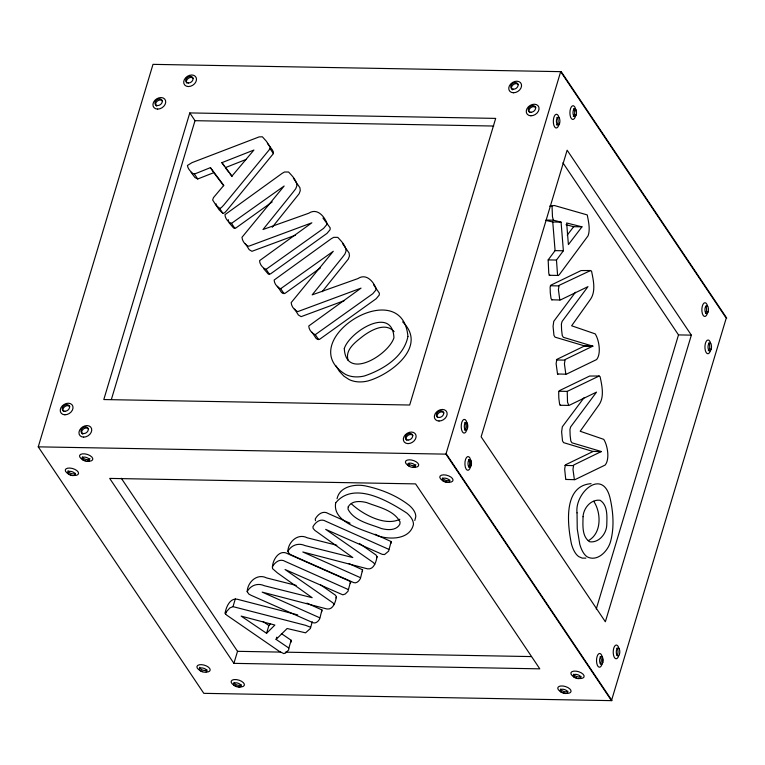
<?xml version="1.0" encoding="UTF-8"?>
<svg xmlns="http://www.w3.org/2000/svg" width="765" height="765" viewBox="0 0 765 765"><rect width="100%" height="100%" fill="white"/><g stroke="black" fill="none" stroke-linecap="round" stroke-linejoin="round"><path stroke-width="1.15" d="M219.622 208.424L221.381 207.611L223.763 205.058L268.936 150.169L270.007 148.582L270.045 146.976L266.383 141.257L262.376 136.801L259.163 136.887L191.986 162.649L187.435 165.47C187.817 168.855 190.6 171.542 193.048 173.722L195.792 173.521L210.432 167.631L223.791 185.369L213.445 197.676L212.66 199.981L215.673 204.743L219.622 208.424L222.988 213.445L224.757 212.632L227.129 210.079L273.382 153.602L273.421 151.996L272.264 149.768L267.425 143.342M216.065 203.796L216.036 205.001L219.048 209.753L222.988 213.445M228.257 220.884L228.343 219.698M552.034 206.168L552.473 216.82L553.363 220.196L561.07 222.127L563.384 250.767L556.471 260.052L557.589 275.429L558.46 275.505L559.884 273.899L588.103 235.754C590.389 229.29 588.524 221.515 587.243 214.917L554.395 205.517L549.662 206.12M312.244 621.735L310.389 628.476L305.579 632.837L287.133 628.505L276.098 639.406L288.854 648.06L288.663 649.982L285.393 653.128L283.796 653.597L279.225 651.311L226.583 615.041L225.139 613.128C225.924 607.458 229.997 597.647 237.274 599.244L297.728 614.897M545.722 220.358L552.76 221.984L555.084 250.624L548.17 259.909L548.763 273.153L549.289 275.285L550.159 275.352M551.508 299.775L560.305 300.023L587.969 286.646L562.074 321.463L561.395 324.025L561.587 329.897L562.265 335.548L563.356 337.308L592.789 346.163L584.489 346.01L556.834 359.387L556.117 363.652L557.522 373.97L566.32 374.209L596.614 359.56C601.405 353.774 599.033 339.823 595.208 333.875L571.627 325.785L590.523 299.249C596.011 291.226 593.363 280.124 591.584 271.298L590.618 270.523L581.104 270.552L550.819 285.202L550.121 287.095L550.303 293.043L551.068 298.733L552.005 299.87M590.618 270.523L559.119 285.345L558.402 289.619L559.808 299.928M584.03 397.724L562.323 426.793L561.625 431.785L562.505 440.879L563.604 442.639L593.038 451.493L565.383 464.871L564.666 469.136L565.631 478.431L566.071 479.445L574.869 479.693L605.163 465.043C609.963 459.249 607.582 445.297 603.757 439.359L580.176 431.259L599.072 404.733C604.56 396.71 601.912 385.608 600.133 376.782L599.167 376.007L589.652 376.036L559.368 390.676L558.68 392.579L558.852 398.517L559.617 404.216L560.554 405.354M592.789 346.163L565.134 359.54L564.417 363.805L565.823 374.114M599.167 376.007L567.228 391.384L567.525 402.199L568.864 405.498L596.518 392.12L570.623 426.937L569.944 429.5L570.135 435.381L570.814 441.023L571.914 442.792L601.338 451.522L573.683 465.015L572.966 469.289L574.372 479.598M337.049 498.742C339.612 486.33 355.199 483.719 365.794 485.995C381.343 489.351 396.624 495.529 409.237 505.349A30.858 14.822 16.7 0 1 415.758 516.834L414.783 520.477M38.25 446.846L446.444 454.152L612 700.644L203.806 693.339L38.25 446.846L153 64.356L561.194 71.661L726.75 318.154M189.797 112.924L103.801 399.55L409.686 405.02L495.682 118.393L189.797 112.924L195.008 120.688L111.413 399.32M225.417 614.075L226.086 611.857M225.139 613.128L229.863 607.926L233 606.635L235.333 598.852M306.947 603.126L321.931 609.944L319.837 618.493C318.766 620.912 315.993 623.838 313.105 622.758L251.14 595.323L248.874 594.099L247.181 591.67C247.535 582.127 257.097 573.071 266.622 577.938L296.208 585.407M233.908 663.36L109.691 478.412L415.586 483.891L539.803 668.84L233.908 663.36L237.523 651.321L121.281 478.24M247.181 591.67C250.432 585.359 257.805 582.672 264.288 585.713L312.168 597.694L277.418 572.889L272.541 568.634C271.651 561.233 278.89 548.582 287.707 553.726L349.672 581.161L350.762 582.471L350.313 583.523M348.668 563.47L362.572 569.801L360.468 578.35C359.397 580.759 356.633 583.695 353.736 582.614L291.771 555.18L289.505 553.956L287.822 551.527C288.166 541.983 297.738 532.928 307.253 537.795L336.839 545.263M266.555 633.296L274.893 625.062L241.147 616.102L266.555 633.296L268.888 625.512L270.561 623.867M276.098 639.406L276.767 637.178M288.854 648.06L291.188 640.276L281.367 633.592M319.598 617.728L262.166 592.12L326.971 608.988C333.387 609.944 335.596 601.51 336.437 596.843L335.405 595.17L320.707 584.938M334.104 604.627L333.071 602.954L285.049 569.514L342.787 594.816L345.235 594.013L347.979 591.297L350.513 581.706M360.239 577.585L302.797 551.976L367.602 568.844C374.018 569.801 376.227 561.367 377.069 556.7L376.045 555.027L359.378 543.427M374.735 564.484L373.712 562.81L325.68 529.37L382.318 554.376L384.575 554.529L388.62 551.154L391.154 541.563L375.089 534.276M596.27 608.969L678.498 334.907L562.916 162.811M691.35 335.137L605.354 621.763L481.137 436.815L567.133 150.189L691.35 335.137L678.498 334.907M321.721 611.77L321.931 609.944M362.361 571.627L362.572 569.801M390.953 543.38L391.154 541.563M290.996 642.198L291.188 640.276M287.822 551.527C291.063 545.216 298.436 542.528 304.919 545.569L352.799 557.551L314.884 530.413L313.181 528.491L312.914 526.798C315.457 522.084 320.745 517.953 326.005 521.357L388.811 549.346M335.892 597.886L336.437 596.843M376.523 557.742L377.069 556.7M272.273 566.942C274.826 562.237 280.105 558.096 285.374 561.5L348.18 589.49M575.471 292.24L553.774 321.31L553.066 326.301L553.956 335.395L555.055 337.164L584.479 345.895L592.779 346.038M567.238 235.104L573.673 226.689L581.974 226.832L566.645 222.978L568.405 244.609L581.974 226.832M272.235 227.272L299.115 193.746L300.262 190.667L299.918 187.712L293.397 178.283M322.151 291.695L348.295 259.077L349.452 256.007L349.108 253.043L342.577 243.624M399.846 519.244C385.053 526.731 362.084 514.004 351.307 503.733M272.197 201.922L235.916 227.96L233.679 228.094L228.917 222.577M320.43 267.941L285.096 293.291L282.868 293.435L281.415 292.307L277.437 286.225M588.237 540.712C601.873 533.454 601.319 512.646 593.745 501.305M231.508 223.37L284.159 186.01L241.989 237.293C242.209 240.994 245.116 244.963 248.568 246.282L311.852 222.806L259.574 260.655C259.631 264.25 262.682 268.228 266.105 269.318L323.595 228.381L326.693 224.728L326.818 222.845C323.853 215.692 316.863 207.841 308.735 213.244L262.997 229.529L293.052 192.225L295.739 188.726L296.897 185.646C296.61 180.148 292.115 175.835 288.577 172.02L284.551 172.001L282.161 173.339L224.967 214.678C225.034 218.293 228.085 222.252 231.508 223.37L234.884 228.391M263.514 268.525L268.286 274.071L270.504 273.908L326.971 233.402L330.059 229.749L330.184 227.865L322.954 218.054M280.688 288.701L333.291 251.274L291.178 302.624C291.398 306.335 294.296 310.303 297.757 311.623L361.042 288.137L308.764 325.986C308.821 329.591 311.871 333.559 315.285 334.659L372.784 293.722L375.873 290.059L375.998 288.175C373.033 281.032 366.053 273.172 357.915 278.584L312.177 294.869L342.242 257.556L344.929 254.057L346.076 250.987C345.799 245.489 341.305 241.166 337.767 237.36L333.731 237.341L331.341 238.67L274.157 280.019C274.214 283.624 277.274 287.592 280.688 288.701L284.064 293.722M312.043 332.192L316.022 338.283L317.475 339.402L319.694 339.249L376.151 298.742L379.249 295.08L379.373 293.196L373.569 284.79M223.648 185.723L213.808 172.651L197.724 178.981L194.922 177.509L191.078 172.316M221.917 162.649L253.913 150.045L232.005 176.046L221.917 162.649L224.174 165.995M246.234 159.388L225.293 167.669L228.659 172.135M295.3 235.238L251.943 251.303L249.208 249.677L245.374 243.681M344.489 300.569L301.133 316.643L298.388 315.008L294.563 309.012M585.866 558.144L582.165 558.106L578.847 556.662A30.858 13.655 -89 0 1 571.455 544.02C567.496 524.8 562.944 485.785 591.077 483.671M195.008 120.688L493.731 126.034M546.248 220.062L553.363 220.196M552.76 221.984L561.07 222.127M555.084 250.624L563.384 250.767M548.17 259.909L556.471 260.052M549.289 275.285L557.589 275.429M550.37 285.756L558.67 285.9M556.385 359.971L564.694 360.124M558.919 391.231L567.228 391.384M560.057 405.259L568.357 405.402M593.028 451.369L601.347 451.637M564.933 465.455L573.243 465.598M237.523 651.321L280.545 652.096M285.316 652.172L531.465 656.58M557.522 373.97L558.02 374.066M566.071 479.445L566.569 479.54M233 606.635L305.665 625.34L310.58 627.29M566.004 224.728L573.673 226.689M350.083 523.203L328.338 513.573C323.079 510.169 317.8 514.31 315.247 519.014L315.515 520.707M263.026 621.553L268.888 625.512M394.118 331.647C385.665 322.103 371.637 329.839 363.509 335.749C356.27 341.515 344.451 349.509 348.18 360.478M402.629 321.874C428.104 346.497 390.475 374.726 367.764 380.999A30.858 23.371 -33.9 0 1 349.07 379.526L343.915 376.16L339.392 371.321L335.988 365.813M229.997 173.923L232.015 176.6M270.007 148.582L273.382 153.602M210.432 167.631L213.808 172.651M315.285 334.659L318.661 339.679M266.105 269.318L269.471 274.339M194.358 173.961L197.724 178.981M512.521 89.83A3.959 3.003 -33.9 0 1 512.952 84.905A3.959 3.003 -33.9 0 1 518.383 84.676M529.437 112.321A3.959 3.003 -33.9 0 1 530.843 107.607A3.959 3.003 -33.9 0 1 535.873 107.702M186.889 83.079A3.959 3.003 -33.9 0 1 188.295 78.365A3.959 3.003 -33.9 0 1 193.316 78.46M156.691 106.172A3.959 3.003 -33.9 0 1 157.121 101.248A3.959 3.003 -33.9 0 1 162.543 101.018M82.706 434.204A3.959 3.003 -33.9 0 1 83.136 429.28A3.959 3.003 -33.9 0 1 88.568 429.041M63.409 411.312A3.959 3.003 -33.9 0 1 64.824 406.607A3.959 3.003 -33.9 0 1 69.845 406.693M406.502 440.143A3.959 3.003 -33.9 0 1 407.917 435.428A3.959 3.003 -33.9 0 1 412.937 435.524M437.532 417.547A3.959 3.003 -33.9 0 1 438.938 412.842A3.959 3.003 -33.9 0 1 443.968 412.928M75.448 473.325A3.959 1.903 16.7 0 1 70.906 473.43A3.959 1.903 16.7 0 1 68.123 470.628M71.002 474.941A6.885 3.309 16.7 0 1 66.039 468.83A6.885 3.309 16.7 0 1 76.863 470.59A6.885 3.309 16.7 0 1 74.425 475.495M89.974 458.646A3.959 1.903 16.7 0 1 86.149 459.478A3.959 1.903 16.7 0 1 82.371 456.906M85.259 460.693A6.885 3.309 16.7 0 1 80.583 454.4A6.885 3.309 16.7 0 1 91.819 456.982A6.885 3.309 16.7 0 1 87 461.094M207.076 669.93A3.959 1.903 16.7 0 1 202.534 670.035A3.959 1.903 16.7 0 1 199.751 667.243M202.629 671.546A6.885 3.309 16.7 0 1 197.666 665.445A6.885 3.309 16.7 0 1 208.491 667.195A6.885 3.309 16.7 0 1 206.053 672.1M241.3 684.809A3.959 1.903 16.7 0 1 237.246 685.077A3.959 1.903 16.7 0 1 233.966 682.629M236.854 686.415A6.885 3.309 16.7 0 1 232.178 680.123A6.885 3.309 16.7 0 1 243.413 682.705A6.885 3.309 16.7 0 1 238.594 686.817M581.046 676.365A3.959 1.903 16.7 0 1 576.982 676.633A3.959 1.903 16.7 0 1 573.702 674.185M576.6 677.981A6.885 3.309 16.7 0 1 571.924 671.689A6.885 3.309 16.7 0 1 583.15 674.271A6.885 3.309 16.7 0 1 578.33 678.383M567.946 691.244A3.959 1.903 16.7 0 1 563.881 691.503A3.959 1.903 16.7 0 1 560.611 689.055M561.816 692.239A6.885 3.309 16.7 0 1 559.158 686.387A6.885 3.309 16.7 0 1 569.724 688.816A6.885 3.309 16.7 0 1 566.913 693.406M565.23 693.253A6.885 3.309 16.7 0 1 563.499 692.851M449.954 480.133A3.959 1.903 16.7 0 1 445.89 480.391A3.959 1.903 16.7 0 1 442.61 477.953M447.238 482.141A6.885 3.309 16.7 0 1 440.085 476.088A6.885 3.309 16.7 0 1 450.948 477.092A6.885 3.309 16.7 0 1 448.921 482.294M415.854 464.68A3.959 1.903 16.7 0 1 412.526 465.608A3.959 1.903 16.7 0 1 408.5 463.485M409.466 466.105A6.885 3.309 16.7 0 1 407.181 460.119A6.885 3.309 16.7 0 1 417.986 463.332A6.885 3.309 16.7 0 1 412.88 467.119M705.885 306.268A3.959 1.75 -89 0 1 705.636 313.124M707.759 311.709A6.885 3.041 -89 0 1 703.159 315.381A6.885 3.041 -89 0 1 702.92 304.499A6.885 3.041 -89 0 1 707.644 306.459M708.553 343.093A3.959 1.75 -89 0 1 709.719 347.061A3.959 1.75 -89 0 1 708.275 350.733M710.838 348.974A6.885 3.041 -89 0 1 706.229 352.646A6.885 3.041 -89 0 1 705.999 341.764A6.885 3.041 -89 0 1 710.723 343.724M573.549 108.812A3.959 1.75 -89 0 1 574.706 112.78A3.959 1.75 -89 0 1 573.272 116.462M575.825 114.693A6.885 3.041 -89 0 1 571.445 118.671A6.885 3.041 -89 0 1 570.614 108.362A6.885 3.041 -89 0 1 575.28 107.97M575.71 109.443A6.885 3.041 -89 0 1 575.949 111.135M556.958 117.361A3.959 1.75 -89 0 1 558.115 121.329A3.959 1.75 -89 0 1 556.681 125.001M559.234 123.242A6.885 3.041 -89 0 1 554.635 126.913A6.885 3.041 -89 0 1 554.395 116.031A6.885 3.041 -89 0 1 559.119 117.992M468.543 459.65A3.959 1.75 -89 0 1 469.7 463.102A3.959 1.75 -89 0 1 468.696 466.946M470.456 467.147A6.885 3.041 -89 0 1 465.321 467.08A6.885 3.041 -89 0 1 467.664 456.59A6.885 3.041 -89 0 1 470.819 465.531M464.843 422.462A3.959 1.75 -89 0 1 466 426.43A3.959 1.75 -89 0 1 464.565 430.102M466.755 429.968A6.885 3.041 -89 0 1 461.62 429.901A6.885 3.041 -89 0 1 463.973 419.411A6.885 3.041 -89 0 1 467.119 428.343M600.152 656.571A3.959 1.75 -89 0 1 601.309 660.023A3.959 1.75 -89 0 1 600.305 663.867M602.065 664.068A6.885 3.041 -89 0 1 597.417 665.387A6.885 3.041 -89 0 1 597.8 654.859A6.885 3.041 -89 0 1 602.313 657.202M602.552 658.894A6.885 3.041 -89 0 1 602.428 662.452M616.848 648.127A3.959 1.75 -89 0 1 618.005 651.579A3.959 1.75 -89 0 1 617.011 655.423M618.761 655.634A6.885 3.041 -89 0 1 614.113 656.944A6.885 3.041 -89 0 1 614.496 646.415A6.885 3.041 -89 0 1 619.009 648.758M577.03 512.846L577.25 528.883L579.755 544.173A30.858 13.655 -89 0 0 587.147 556.815C597.455 562.189 607.936 551.049 610.527 541.658C614.429 527.42 613.281 512.177 610.04 497.929C602.562 467.472 574.496 493.004 577.03 512.846M583.045 516.71C582.94 525.029 581.677 536.638 589.71 541.783C598.88 543.026 606.282 533.96 606.76 525.326C606.941 516.997 608.089 505.483 600.152 500.281C591.029 499.048 583.504 508.075 583.045 516.71M348.209 506.889L348.018 509.184C354.214 521.137 369.906 523.948 381.448 528.548C387.635 530.174 396.308 530.757 399.856 524.207L400.066 521.931C393.841 510.016 378.206 507.138 366.655 502.576C360.468 501.027 351.757 500.339 348.209 506.889M344.298 348.534C345.857 381.152 388.524 354.893 393.937 337.824C392.56 305.101 349.729 331.541 344.298 348.534M407.927 336.447C403.91 357.016 382.892 369.744 364.389 375.978A30.858 23.371 -33.9 0 1 345.704 374.506C291.178 341.448 402.18 272.063 407.927 336.447M335.682 502.863C332.144 522.887 363.767 529.696 377.336 535.691C389.5 539.813 409.581 539.918 413.425 524.608A30.858 14.822 16.7 0 0 406.904 513.124C388.362 501.113 353.994 480.659 335.682 502.863M560.678 71.652L445.928 454.142L611.484 700.635L726.234 318.144L560.678 71.652M513.439 89.228A3.959 3.003 -33.9 0 0 518.01 84.284A3.959 3.003 -33.9 0 0 511.852 84.179A3.959 3.003 -33.9 0 0 513.439 89.228M513.43 92.766A6.885 5.212 -33.9 0 0 521.376 84.188A6.885 5.212 -33.9 0 0 510.685 83.997A6.885 5.212 -33.9 0 0 513.43 92.766M530.92 112.245A3.959 3.003 -33.9 0 0 535.5 107.31A3.959 3.003 -33.9 0 0 529.342 107.205A3.959 3.003 -33.9 0 0 530.92 112.245M530.92 115.792A6.885 5.212 -33.9 0 0 538.866 107.215A6.885 5.212 -33.9 0 0 528.175 107.024A6.885 5.212 -33.9 0 0 530.92 115.792M188.372 83.012A3.959 3.003 -33.9 0 0 192.943 78.068A3.959 3.003 -33.9 0 0 186.794 77.963A3.959 3.003 -33.9 0 0 188.372 83.012M188.372 86.55A6.885 5.212 -33.9 0 0 196.309 77.973A6.885 5.212 -33.9 0 0 185.627 77.781A6.885 5.212 -33.9 0 0 188.372 86.55M157.6 105.56A3.959 3.003 -33.9 0 0 162.17 100.626A3.959 3.003 -33.9 0 0 156.022 100.511A3.959 3.003 -33.9 0 0 157.6 105.56M157.6 109.099A6.885 5.212 -33.9 0 0 165.536 100.531A6.885 5.212 -33.9 0 0 154.855 100.339A6.885 5.212 -33.9 0 0 157.6 109.099M83.615 433.592A3.959 3.003 -33.9 0 0 88.195 428.658A3.959 3.003 -33.9 0 0 82.037 428.543A3.959 3.003 -33.9 0 0 83.615 433.592M83.615 437.131A6.885 5.212 -33.9 0 0 91.561 428.563A6.885 5.212 -33.9 0 0 80.87 428.371A6.885 5.212 -33.9 0 0 83.615 437.131M64.901 411.245A3.959 3.003 -33.9 0 0 69.472 406.311A3.959 3.003 -33.9 0 0 63.323 406.196A3.959 3.003 -33.9 0 0 64.901 411.245M64.901 414.783A6.885 5.212 -33.9 0 0 72.838 406.205A6.885 5.212 -33.9 0 0 62.156 406.014A6.885 5.212 -33.9 0 0 64.901 414.783M407.994 440.066A3.959 3.003 -33.9 0 0 412.565 435.132A3.959 3.003 -33.9 0 0 406.416 435.027A3.959 3.003 -33.9 0 0 407.994 440.066M407.994 443.614A6.885 5.212 -33.9 0 0 415.93 435.036A6.885 5.212 -33.9 0 0 405.249 434.845A6.885 5.212 -33.9 0 0 407.994 443.614M439.014 417.48A3.959 3.003 -33.9 0 0 443.595 412.545A3.959 3.003 -33.9 0 0 437.437 412.431A3.959 3.003 -33.9 0 0 439.014 417.48M439.014 421.018A6.885 5.212 -33.9 0 0 446.961 412.44A6.885 5.212 -33.9 0 0 436.27 412.249A6.885 5.212 -33.9 0 0 439.014 421.018M68.353 473.946A3.959 1.903 16.7 0 0 74.941 475.008A3.959 1.903 16.7 0 0 70.944 471.393A3.959 1.903 16.7 0 0 68.353 473.946M82.61 459.698A3.959 1.903 16.7 0 0 89.199 460.769A3.959 1.903 16.7 0 0 85.192 457.145A3.959 1.903 16.7 0 0 82.61 459.698M199.981 670.551A3.959 1.903 16.7 0 0 206.569 671.622A3.959 1.903 16.7 0 0 202.572 667.998A3.959 1.903 16.7 0 0 199.981 670.551M234.205 685.421A3.959 1.903 16.7 0 0 240.793 686.492A3.959 1.903 16.7 0 0 236.787 682.877A3.959 1.903 16.7 0 0 234.205 685.421M573.951 676.987A3.959 1.903 16.7 0 0 580.539 678.058A3.959 1.903 16.7 0 0 576.533 674.434A3.959 1.903 16.7 0 0 573.951 676.987M560.85 691.856A3.959 1.903 16.7 0 0 567.439 692.927A3.959 1.903 16.7 0 0 563.432 689.303A3.959 1.903 16.7 0 0 560.85 691.856M442.859 480.745A3.959 1.903 16.7 0 0 449.447 481.816A3.959 1.903 16.7 0 0 445.44 478.192A3.959 1.903 16.7 0 0 442.859 480.745M408.491 465.732A3.959 1.903 16.7 0 0 415.079 466.793A3.959 1.903 16.7 0 0 411.073 463.179A3.959 1.903 16.7 0 0 408.491 465.732M708.132 311.776A3.959 1.75 -89 0 0 706.831 305.675A3.959 1.75 -89 0 0 705.101 311.441A3.959 1.75 -89 0 0 708.132 311.776M711.211 349.041A3.959 1.75 -89 0 0 709.91 342.94A3.959 1.75 -89 0 0 708.18 348.706A3.959 1.75 -89 0 0 711.211 349.041M576.198 114.769A3.959 1.75 -89 0 0 574.898 108.659A3.959 1.75 -89 0 0 573.167 114.425A3.959 1.75 -89 0 0 576.198 114.769M559.607 123.308A3.959 1.75 -89 0 0 558.307 117.208A3.959 1.75 -89 0 0 556.576 122.974A3.959 1.75 -89 0 0 559.607 123.308M471.192 465.598A3.959 1.75 -89 0 0 469.892 459.497A3.959 1.75 -89 0 0 468.161 465.263A3.959 1.75 -89 0 0 471.192 465.598M467.492 428.41A3.959 1.75 -89 0 0 466.191 422.309A3.959 1.75 -89 0 0 464.46 428.075A3.959 1.75 -89 0 0 467.492 428.41M602.801 662.519A3.959 1.75 -89 0 0 601.5 656.418A3.959 1.75 -89 0 0 599.77 662.184A3.959 1.75 -89 0 0 602.801 662.519M619.497 654.075A3.959 1.75 -89 0 0 618.197 647.974A3.959 1.75 -89 0 0 616.466 653.74A3.959 1.75 -89 0 0 619.497 654.075"/></g></svg>
